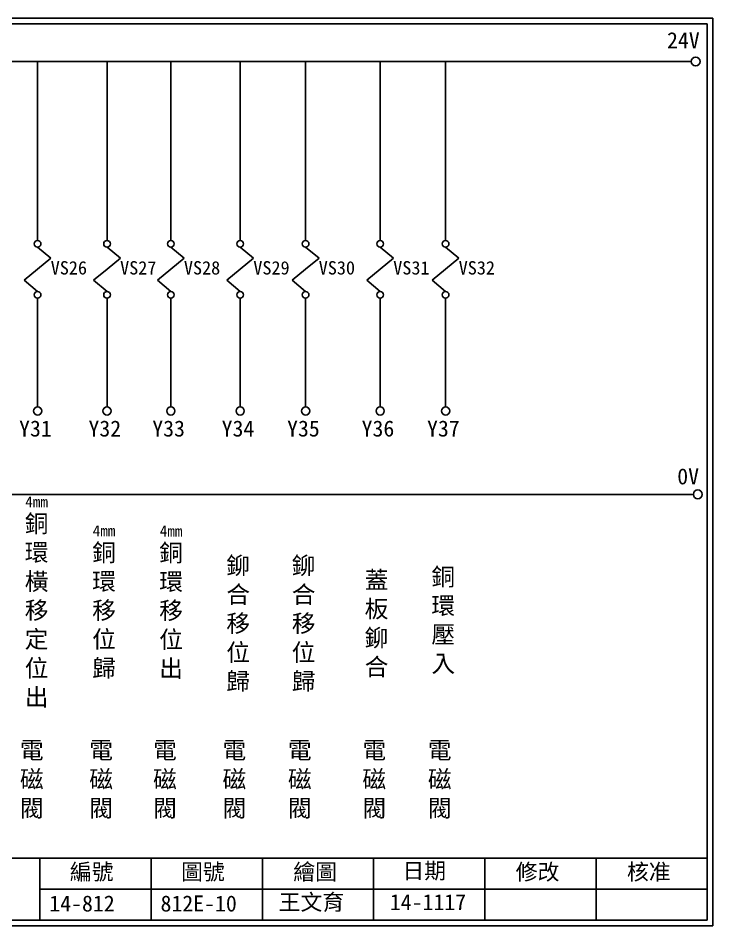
# Model space of a CAD drawing. Extents: x 889 to 1176, y 251 to 455.
# Drawn here: x 1019.9 to 1176.1, y 251.2 to 455.2 of the extents above; entities that cross this region are included whole.
import ezdxf

# ---------------------------------------------------------------- set-up
doc = ezdxf.new("R2010")
doc.units = 0
doc.layers.get('0').update_dxf_attribs({"linetype": 'CONTINUOUS'})
doc.layers.add('圖框層', color=7, linetype='CONTINUOUS')
doc.layers.add('標尺寸層', color=3, linetype='CONTINUOUS')
doc.styles.add('CNS', font='romanc.shx', dxfattribs={"bigfont": 'chineset.shx'})
doc.styles.add('STSL', font='kaiu.ttf')

msp = doc.modelspace()

# ---------------------------------------------------------------- linework, layer by layer
for centre in [(1172.21, 445.42), (1172.69, 348.15)]:
    msp.add_circle(centre, 1)
at = {"layer": '圖框層', "color": 7}
for p, q in [((1176.07, 455.16), (889.07, 455.16)), ((1176.07, 251.2), (1176.07, 455.16)), ((1174.82, 453.91), (890.32, 453.91)), ((1174.82, 252.44), (1174.82, 453.91)), ((890.32, 266.44), (1174.82, 266.44)), ((1024.82, 252.44), (1024.82, 266.44)), ((1049.82, 252.44), (1049.82, 266.44)), ((1074.82, 252.44), (1074.82, 266.44)), ((1099.82, 252.44), (1099.82, 266.44)), ((1124.82, 252.44), (1124.82, 266.44)), ((1149.82, 252.44), (1149.82, 266.44)), ((1024.82, 259.44), (1174.82, 259.44)), ((889.07, 251.2), (1176.07, 251.2)), ((890.32, 252.44), (1174.82, 252.44))]:
    msp.add_line(p, q, dxfattribs=at)
at = {"layer": '標尺寸層', "color": 7}
for p, q in [((893.61, 445.42), (1171.21, 445.42)), ((1024.3, 445.42), (1024.3, 405.22)), ((1039.9, 445.42), (1039.9, 405.22)), ((1054.24, 445.42), (1054.24, 405.22)), ((1069.83, 445.42), (1069.83, 405.22)), ((1084.54, 445.42), (1084.54, 405.22)), ((1101.29, 445.42), (1101.29, 405.22)), ((1116, 445.42), (1116, 405.22)), ((1024.3, 403.72), (1027.3, 401.23)), ((1039.9, 403.72), (1042.9, 401.23)), ((1054.24, 403.72), (1057.24, 401.23)), ((1069.83, 403.72), (1072.84, 401.23)), ((1084.54, 403.72), (1087.55, 401.23)), ((1101.29, 403.72), (1104.29, 401.23)), ((1116, 403.72), (1119, 401.23)), ((1024.3, 398.74), (1027.3, 401.23)), ((1039.9, 398.74), (1042.9, 401.23)), ((1054.24, 398.74), (1057.24, 401.23)), ((1069.83, 398.74), (1072.84, 401.23)), ((1084.54, 398.74), (1087.55, 401.23)), ((1101.29, 398.74), (1104.29, 401.23)), ((1116, 398.74), (1119, 401.23)), ((1024.3, 398.74), (1021.3, 396.25)), ((1039.9, 398.74), (1036.89, 396.25)), ((1054.24, 398.74), (1051.23, 396.25)), ((1069.83, 398.74), (1066.83, 396.25)), ((1084.54, 398.74), (1081.54, 396.25)), ((1101.29, 398.74), (1098.28, 396.25)), ((1116, 398.74), (1112.99, 396.25)), ((1024.3, 393.76), (1021.3, 396.25)), ((1039.9, 393.76), (1036.89, 396.25)), ((1054.24, 393.76), (1051.23, 396.25)), ((1069.83, 393.76), (1066.83, 396.25)), ((1084.54, 393.76), (1081.54, 396.25)), ((1101.29, 393.76), (1098.28, 396.25)), ((1116, 393.76), (1112.99, 396.25)), ((1024.3, 392.26), (1024.3, 367.81)), ((1039.9, 392.26), (1039.9, 367.81)), ((1054.24, 392.26), (1054.24, 367.81)), ((1069.83, 392.26), (1069.83, 367.81)), ((1084.54, 392.26), (1084.54, 367.81)), ((1101.29, 392.26), (1101.29, 367.81)), ((1116, 392.26), (1116, 367.81)), ((893.82, 348.15), (1171.69, 348.15))]:
    msp.add_line(p, q, dxfattribs=at)
for centre, radius in [((1024.3, 404.47), 0.751), ((1039.9, 404.47), 0.751), ((1054.24, 404.47), 0.751), ((1069.83, 404.47), 0.751), ((1084.54, 404.47), 0.751), ((1101.29, 404.47), 0.751), ((1116, 404.47), 0.751), ((1024.3, 393.01), 0.751), ((1039.9, 393.01), 0.751), ((1054.24, 393.01), 0.751), ((1069.83, 393.01), 0.751), ((1084.54, 393.01), 0.751), ((1101.29, 393.01), 0.751), ((1116, 393.01), 0.751), ((1024.3, 366.89), 0.92), ((1039.9, 366.89), 0.92), ((1054.24, 366.89), 0.92), ((1069.83, 366.89), 0.92), ((1084.54, 366.89), 0.92), ((1101.29, 366.89), 0.92), ((1116, 366.89), 0.92)]:
    msp.add_circle(centre, radius, dxfattribs=at)

# ---------------------------------------------------------------- texts
at = {"layer": '圖框層', "color": 4, "style": 'STSL'}
for s, height, p in [('24V', 3.6, (1165.77, 448.41)), ('VS26 ', 3, (1027.24, 397.56)), ('VS27 ', 3, (1042.84, 397.56)), ('VS28 ', 3, (1057.18, 397.56)), ('VS29 ', 3, (1072.78, 397.56)), ('VS30 ', 3, (1087.48, 397.56)), ('VS31 ', 3, (1104.23, 397.56)), ('VS32 ', 3, (1118.94, 397.56)), ('Y31 ', 3.6, (1020.13, 361.15)), ('Y32 ', 3.6, (1035.73, 361.15)), ('Y33 ', 3.6, (1050.07, 361.15)), ('Y34 ', 3.6, (1065.66, 361.15)), ('Y35 ', 3.6, (1080.37, 361.15)), ('Y36 ', 3.6, (1097.12, 361.15)), ('Y37 ', 3.6, (1111.83, 361.15)), ('0V', 3.6, (1168.07, 350.4)), ('編號', 3.6, (1031.54, 261.53)), ('圖號', 3.6, (1056.54, 261.53)), ('繪圖', 3.6, (1081.76, 261.53)), ('日期', 3.6, (1106.29, 261.78)), ('修改', 3.6, (1131.76, 261.53)), ('核准', 3.6, (1156.76, 261.53)), ('14-812', 3.6, (1026.93, 254.42)), ('812E-10', 3.6, (1051.93, 254.42)), ('王文育', 3.6, (1078.47, 254.72)), ('14-1117', 3.6, (1103.47, 254.72))]:
    msp.add_text(s, height=height, dxfattribs=at).set_placement(p)
at = {"layer": '標尺寸層', "color": 7, "char_height": 3.9, "attachment_point": 5, "style": 'CNS'}
for s, insert, width in [('{\\fDFKai-SB|b0|i0|c136|p65;\\H0.64103x;4mm\\H1.56x;\\P銅環橫移定位出}', (1024.07, 323.98), 2.8481), ('{\\fDFKai-SB|b0|i0|c136|p65;\\H0.64103x;4mm\\H1.56x;\\P銅環移位歸}', (1039.23, 323.98), 2.8481), ('{\\fDFKai-SB|b0|i0|c136|p65;\\H0.64103x;4mm\\P\\H1.56x;銅環移位出}', (1054.3, 323.92), 2.8481), ('{\\fDFKai-SB|b0|i0|c136|p65;鉚合移位歸}', (1069.38, 318.96), 2.8481), ('{\\fDFKai-SB|b0|i0|c136|p65;鉚合移位歸}', (1084.09, 318.96), 2.8481), ('{\\fDFKai-SB|b0|i0|c136|p65;蓋板\\P鉚合}', (1100.47, 318.96), 2.8481), ('{\\fDFKai-SB|b0|i0|c136|p65;銅環壓入}', (1115.47, 319.69), 2.8481), ('{\\fDFKai-SB|b0|i0|c136|p65;電磁閥}', (1022.99, 283.94), 8.6627), ('{\\fDFKai-SB|b0|i0|c136|p65;電磁閥}', (1038.58, 283.94), 8.6627), ('{\\fDFKai-SB|b0|i0|c136|p65;電磁閥}', (1052.92, 283.94), 8.6627), ('{\\fDFKai-SB|b0|i0|c136|p65;電磁閥}', (1068.52, 283.94), 8.6627), ('{\\fDFKai-SB|b0|i0|c136|p65;電磁閥}', (1083.23, 283.94), 8.6627), ('{\\fDFKai-SB|b0|i0|c136|p65;電磁閥}', (1099.97, 283.94), 8.6627), ('{\\fDFKai-SB|b0|i0|c136|p65;電磁閥}', (1114.68, 283.94), 8.6627)]:
    msp.add_mtext(s, dxfattribs=dict(at, insert=insert, width=width))

doc.saveas('drawing.dxf')
